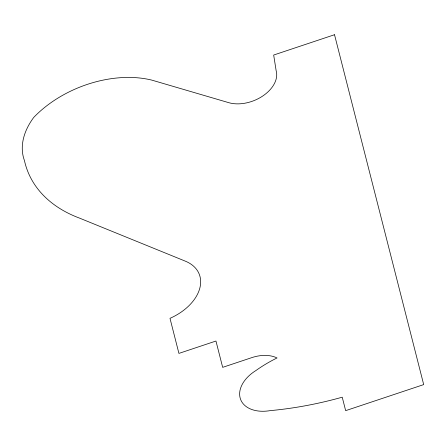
<?xml version="1.0" encoding="UTF-8"?>
<svg xmlns="http://www.w3.org/2000/svg" width="446" height="446" viewBox="0 0 446 446"><rect width="100%" height="100%" fill="white"/><g stroke="black" fill="none" stroke-linecap="round" stroke-linejoin="round"><path stroke-width="0.67" d="M334.522 34.727L273.677 55.036L276.135 70.635A31.705 20.929 -21.7 0 1 262.878 95.929A31.705 20.929 -21.7 0 1 228.737 102.664L151.802 80.113A94.719 62.518 -21.7 0 0 33.701 117.465A77.554 51.184 -21.7 0 0 24.435 160.515A160.582 105.986 -21.7 0 0 79.55 218.122L185.369 261.172A45.91 30.3 -21.7 0 1 199.775 288.333A45.91 30.3 -21.7 0 1 169.987 318.332L178.924 353.399L215.959 341.034L222.671 367.353L251.605 357.692A29.993 19.797 -21.7 0 1 277.044 357.96A105.117 69.375 -21.7 0 0 255.909 370.542A33.589 22.166 -21.7 0 0 240.5 399.142A33.589 22.166 -21.7 0 0 270.17 410.632A286.722 189.238 -21.7 0 0 342.227 397.196L345.661 410.654L423.7 384.603L334.522 34.727"/></g></svg>
